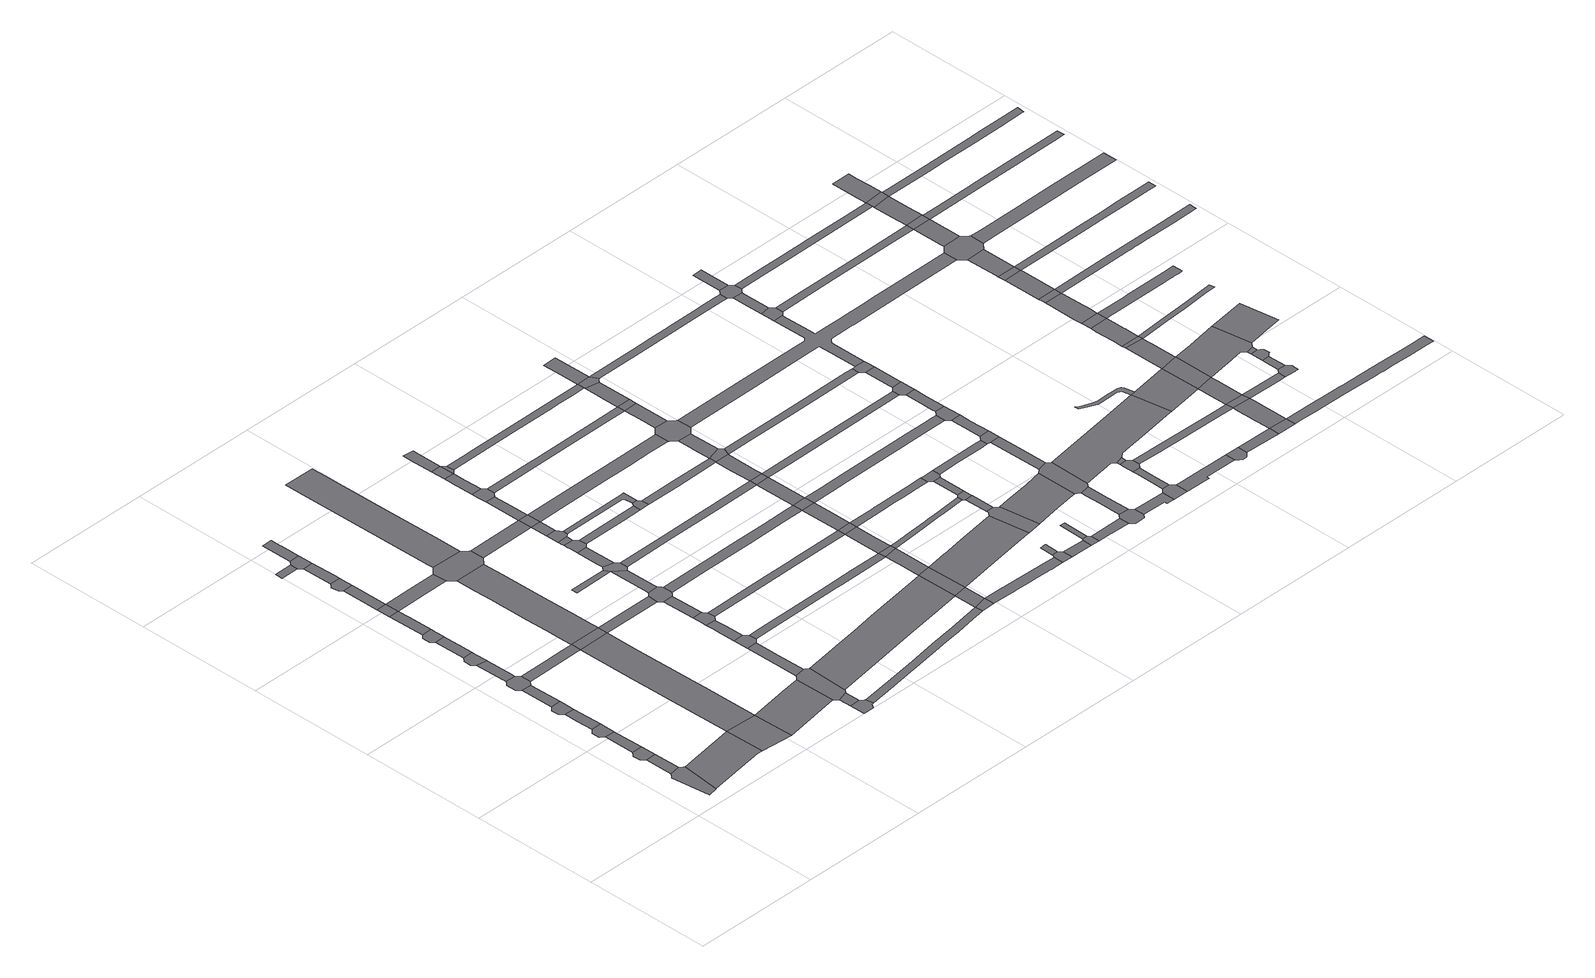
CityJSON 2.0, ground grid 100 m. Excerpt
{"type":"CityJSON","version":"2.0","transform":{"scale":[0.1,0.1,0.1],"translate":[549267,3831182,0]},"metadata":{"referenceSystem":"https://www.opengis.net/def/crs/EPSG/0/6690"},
"CityObjects":{
"road1":{"type":"Road","geometry":[{"type":"MultiSurface","lod":"1","boundaries":[[[0,1,2,3,4,5,6,7,8,9]]]}]},
"road2":{"type":"Road","attributes":{"RoadStructureAttribute.sectionType":"1"},"geometry":[{"type":"MultiSurface","lod":"1","boundaries":[[[10,11,3,2]]]}]},
"road3":{"type":"Road","geometry":[{"type":"MultiSurface","lod":"1","boundaries":[[[12,13,14,15,16,17,11,10]]]}]},
"road4":{"type":"Road","attributes":{"RoadStructureAttribute.sectionType":"1"},"geometry":[{"type":"MultiSurface","lod":"1","boundaries":[[[18,19,20,21,13,12]]]}]},
"road5":{"type":"Road","geometry":[{"type":"MultiSurface","lod":"1","boundaries":[[[22,23,24,25,26,27,20,19]]]}]},
"road6":{"type":"Road","attributes":{"RoadStructureAttribute.sectionType":"1"},"geometry":[{"type":"MultiSurface","lod":"1","boundaries":[[[28,29,30,23,22]]]}]},
"road7":{"type":"Road","attributes":{"function":"1"},"geometry":[{"type":"MultiSurface","lod":"1","boundaries":[[[31,32,9,8,33,34,35,36]]]}]},
"road8":{"type":"Road","geometry":[{"type":"MultiSurface","lod":"1","boundaries":[[[37,38,39,40,41,42,43,29,28]]]}]},
"road9":{"type":"Road","attributes":{"RoadStructureAttribute.sectionType":"1"},"geometry":[{"type":"MultiSurface","lod":"1","boundaries":[[[44,39,38,45]]]}]},
"road10":{"type":"Road","geometry":[{"type":"MultiSurface","lod":"1","boundaries":[[[46,47,48,49,50,44,45,51,52,53]]]}]},
"road11":{"type":"Road","attributes":{"RoadStructureAttribute.sectionType":"1"},"geometry":[{"type":"MultiSurface","lod":"1","boundaries":[[[54,55,56,57,46,53,58,59,60,61]]]}]},
"road12":{"type":"Road","geometry":[{"type":"MultiSurface","lod":"1","boundaries":[[[62,63,64,65,66,67,68,69,70,54,61]]]}]},
"road13":{"type":"Road","attributes":{"RoadStructureAttribute.sectionType":"1"},"geometry":[{"type":"MultiSurface","lod":"1","boundaries":[[[71,72,73,74,75,65,64]]]}]},
"road14":{"type":"Road","geometry":[{"type":"MultiSurface","lod":"1","boundaries":[[[76,77,78,79,80,81,82,83,75,74]]]}]},
"road15":{"type":"Road","geometry":[{"type":"MultiSurface","lod":"1","boundaries":[[[31,36,84,85]]]}]},
"road16":{"type":"Road","attributes":{"RoadStructureAttribute.sectionType":"1"},"geometry":[{"type":"MultiSurface","lod":"1","boundaries":[[[86,87,88,89,90,79,78]]]}]},
"road17":{"type":"Road","attributes":{"RoadStructureAttribute.sectionType":"1"},"geometry":[{"type":"MultiSurface","lod":"1","boundaries":[[[91,92,93,94,95,96,52,51,97,98,99,100]]]}]},
"road18":{"type":"Road","geometry":[{"type":"MultiSurface","lod":"1","boundaries":[[[101,102,89,88]]]}]},
"road19":{"type":"Road","attributes":{"RoadStructureAttribute.sectionType":"1"},"geometry":[{"type":"MultiSurface","lod":"1","boundaries":[[[103,104,102,101]]]}]},
"road20":{"type":"Road","attributes":{"RoadStructureAttribute.sectionType":"1"},"geometry":[{"type":"MultiSurface","lod":"1","boundaries":[[[105,106,107,108]]]}]},
"road21":{"type":"Road","geometry":[{"type":"MultiSurface","lod":"1","boundaries":[[[109,110,111,112,113,104,103,114,115]]]}]},
"road22":{"type":"Road","attributes":{"RoadStructureAttribute.sectionType":"1"},"geometry":[{"type":"MultiSurface","lod":"1","boundaries":[[[100,116,117,118,31,85,119,120,121,122,123,124,125,126]]]}]},
"road23":{"type":"Road","attributes":{"RoadStructureAttribute.sectionType":"1"},"geometry":[{"type":"MultiSurface","lod":"1","boundaries":[[[127,128,129,109,115]]]}]},
"road24":{"type":"Road","geometry":[{"type":"MultiSurface","lod":"1","boundaries":[[[130,131,132,108,107,133,129,128]]]}]},
"road25":{"type":"Road","attributes":{"RoadStructureAttribute.sectionType":"1"},"geometry":[{"type":"MultiSurface","lod":"1","boundaries":[[[134,135,101,88,136,137]]]}]},
"road26":{"type":"Road","geometry":[{"type":"MultiSurface","lod":"1","boundaries":[[[138,139,140,85,84,141,142]]]}]},
"road27":{"type":"Road","attributes":{"RoadStructureAttribute.sectionType":"1"},"geometry":[{"type":"MultiSurface","lod":"1","boundaries":[[[143,144,145,146,131,130]]]}]},
"road28":{"type":"Road","geometry":[{"type":"MultiSurface","lod":"1","boundaries":[[[147,91,100,126]]]}]},
"road29":{"type":"Road","attributes":{"RoadStructureAttribute.sectionType":"1"},"geometry":[{"type":"MultiSurface","lod":"1","boundaries":[[[148,149,150,151,152,153,154,155,91,147,156,157,158,159,160,161,162]]]}]},
"road30":{"type":"Road","geometry":[{"type":"MultiSurface","lod":"1","boundaries":[[[163,164,165,166,167,168,169,170,171]]]}]},
"road31":{"type":"Road","attributes":{"RoadStructureAttribute.sectionType":"1"},"geometry":[{"type":"MultiSurface","lod":"1","boundaries":[[[172,173,165,164]]]}]},
"road32":{"type":"Road","geometry":[{"type":"MultiSurface","lod":"1","boundaries":[[[174,175,176,177,138,142,178,179,173,172,180,181,182]]]}]},
"road33":{"type":"Road","geometry":[{"type":"MultiSurface","lod":"1","boundaries":[[[183,184,134,137,185,148,162,186,187,188,189,190,191,192]]]}]},
"road34":{"type":"Road","attributes":{"RoadStructureAttribute.sectionType":"1"},"geometry":[{"type":"MultiSurface","lod":"1","boundaries":[[[193,147,126,194,195]]]}]},
"road35":{"type":"Road","attributes":{"RoadStructureAttribute.sectionType":"1"},"geometry":[{"type":"MultiSurface","lod":"1","boundaries":[[[196,197,198,199,176,175]]]}]},
"road36":{"type":"Road","geometry":[{"type":"MultiSurface","lod":"1","boundaries":[[[200,201,202,198,197,203,204,205]]]}]},
"road37":{"type":"Road","attributes":{"RoadStructureAttribute.sectionType":"1"},"geometry":[{"type":"MultiSurface","lod":"1","boundaries":[[[206,207,208,209,210,202,201,211,212,213]]]}]},
"road38":{"type":"Road","attributes":{"RoadStructureAttribute.sectionType":"1"},"geometry":[{"type":"MultiSurface","lod":"1","boundaries":[[[214,215,216,217,218,219,220,183,192,221,222,223,224,225]]]}]},
"road39":{"type":"Road","geometry":[{"type":"MultiSurface","lod":"1","boundaries":[[[226,227,228,229,230,206,213,231,232]]]}]},
"road40":{"type":"Road","attributes":{"RoadStructureAttribute.sectionType":"1"},"geometry":[{"type":"MultiSurface","lod":"1","boundaries":[[[233,234,235,236]]]}]},
"road41":{"type":"Road","attributes":{"RoadStructureAttribute.sectionType":"1"},"geometry":[{"type":"MultiSurface","lod":"1","boundaries":[[[237,238,239,228,227]]]}]},
"road42":{"type":"Road","geometry":[{"type":"MultiSurface","lod":"1","boundaries":[[[240,241,242,195,194,239,238,243,244,245,246]]]}]},
"road43":{"type":"Road","attributes":{"RoadStructureAttribute.sectionType":"1"},"geometry":[{"type":"MultiSurface","lod":"1","boundaries":[[[247,189,188,248]]]}]},
"road44":{"type":"Road","attributes":{"RoadStructureAttribute.sectionType":"1"},"geometry":[{"type":"MultiSurface","lod":"1","boundaries":[[[235,249,242,241,250,251,252]]]}]},
"road45":{"type":"Road","geometry":[{"type":"MultiSurface","lod":"1","boundaries":[[[253,236,235,252,254,255,256,257,258]]]}]},
"road46":{"type":"Road","attributes":{"RoadStructureAttribute.sectionType":"1"},"geometry":[{"type":"MultiSurface","lod":"1","boundaries":[[[259,260,261,262,253,258]]]}]},
"road47":{"type":"Road","attributes":{"RoadStructureAttribute.sectionType":"1"},"geometry":[{"type":"MultiSurface","lod":"1","boundaries":[[[263,264,265,266,267,268,171,170,269,270,271,272,273,274,275,276,277,278,279]]]}]},
"road48":{"type":"Road","geometry":[{"type":"MultiSurface","lod":"1","boundaries":[[[280,281,282,283,284,260,259,285,286,287]]]}]},
"road49":{"type":"Road","attributes":{"RoadStructureAttribute.sectionType":"1"},"geometry":[{"type":"MultiSurface","lod":"1","boundaries":[[[288,289,290,291,282,281]]]}]},
"road50":{"type":"Road","geometry":[{"type":"MultiSurface","lod":"1","boundaries":[[[292,293,294,290,289,295,296,297]]]}]},
"road51":{"type":"Road","geometry":[{"type":"MultiSurface","lod":"1","boundaries":[[[298,299,300,301,302,303,304,305,306,307,182,181,308,309,310,311,312,313]]]}]},
"road52":{"type":"Road","attributes":{"RoadStructureAttribute.sectionType":"1"},"geometry":[{"type":"MultiSurface","lod":"1","boundaries":[[[248,314,294,293,315]]]}]},
"road53":{"type":"Road","geometry":[{"type":"MultiSurface","lod":"1","boundaries":[[[247,248,315,316]]]}]},
"road54":{"type":"Road","attributes":{"RoadStructureAttribute.sectionType":"1"},"geometry":[{"type":"MultiSurface","lod":"1","boundaries":[[[317,318,319,320,321,247,316]]]}]},
"road55":{"type":"Road","attributes":{"RoadStructureAttribute.sectionType":"1"},"geometry":[{"type":"MultiSurface","lod":"1","boundaries":[[[322,323,324,325,326,327,328,205,204,329,330,331,332,333,334]]]}]},
"road56":{"type":"Road","geometry":[{"type":"MultiSurface","lod":"1","boundaries":[[[335,336,337,338,339,320,319,340,341,342]]]}]},
"road57":{"type":"Road","attributes":{"RoadStructureAttribute.sectionType":"1"},"geometry":[{"type":"MultiSurface","lod":"1","boundaries":[[[343,344,345,346,337,336,347,348,349,350]]]}]},
"road58":{"type":"Road","attributes":{"RoadStructureAttribute.sectionType":"1"},"geometry":[{"type":"MultiSurface","lod":"1","boundaries":[[[351,287,286,352,353,354]]]}]},
"road59":{"type":"Road","attributes":{"RoadStructureAttribute.sectionType":"1"},"geometry":[{"type":"MultiSurface","lod":"1","boundaries":[[[355,356,343,350]]]}]},
"road60":{"type":"Road","attributes":{"RoadStructureAttribute.sectionType":"1"},"geometry":[{"type":"MultiSurface","lod":"1","boundaries":[[[357,358,359,360,361,362,363,232,231,364,365,366,367]]]}]},
"road61":{"type":"Road","attributes":{"RoadStructureAttribute.sectionType":"1"},"geometry":[{"type":"MultiSurface","lod":"1","boundaries":[[[368,369,370,297,296,371,372,373,374]]]}]},
"road62":{"type":"Road","attributes":{"RoadStructureAttribute.sectionType":"1"},"geometry":[{"type":"MultiSurface","lod":"1","boundaries":[[[375,376,356,355,377,378,379]]]}]},
"road63":{"type":"Road","attributes":{"RoadStructureAttribute.sectionType":"1"},"geometry":[{"type":"MultiSurface","lod":"1","boundaries":[[[380,355,381,382,383,384]]]}]},
"road64":{"type":"Road","attributes":{"RoadStructureAttribute.sectionType":"1"},"geometry":[{"type":"MultiSurface","lod":"1","boundaries":[[[385,386,387,388,389,246,245,390,391,392,393]]]}]},
"road65":{"type":"Road","attributes":{"RoadStructureAttribute.sectionType":"1"},"geometry":[{"type":"MultiSurface","lod":"1","boundaries":[[[394,395,396,397,398,256,255,399,400,401]]]}]},
"road66":{"type":"Road","geometry":[{"type":"MultiSurface","lod":"1","boundaries":[[[373,354,353,402,403,404,405,374]]]}]},
"road67":{"type":"Road","geometry":[{"type":"MultiSurface","lod":"1","boundaries":[[[406,263,279,407]]]}]},
"road68":{"type":"Road","attributes":{"RoadStructureAttribute.sectionType":"1"},"geometry":[{"type":"MultiSurface","lod":"1","boundaries":[[[408,313,409,263,406]]]}]},
"road69":{"type":"Road","attributes":{"RoadStructureAttribute.sectionType":"1"},"geometry":[{"type":"MultiSurface","lod":"1","boundaries":[[[410,411,316,315,412,413,414,415,416,417,418,419]]]}]},
"road70":{"type":"Road","geometry":[{"type":"MultiSurface","lod":"1","boundaries":[[[420,298,313,408]]]}]},
"road71":{"type":"Road","attributes":{"RoadStructureAttribute.sectionType":"1"},"geometry":[{"type":"MultiSurface","lod":"1","boundaries":[[[421,422,423,334,424,425,298,420]]]}]},
"road72":{"type":"Road","geometry":[{"type":"MultiSurface","lod":"1","boundaries":[[[322,334,423,426]]]}]},
"road73":{"type":"Road","attributes":{"RoadStructureAttribute.sectionType":"1"},"geometry":[{"type":"MultiSurface","lod":"1","boundaries":[[[427,428,429,430,431,432,433,434,342,341,435,436,437,438,439]]]}]},
"road74":{"type":"Road","attributes":{"RoadStructureAttribute.sectionType":"1"},"geometry":[{"type":"MultiSurface","lod":"1","boundaries":[[[440,441,442,367,443,444,322,426]]]}]},
"road75":{"type":"Road","attributes":{"RoadStructureAttribute.sectionType":"1"},"geometry":[{"type":"MultiSurface","lod":"1","boundaries":[[[445,403,402,446,447,448]]]}]},
"road76":{"type":"Road","geometry":[{"type":"MultiSurface","lod":"1","boundaries":[[[449,357,367,442]]]}]},
"road77":{"type":"Road","attributes":{"RoadStructureAttribute.sectionType":"1"},"geometry":[{"type":"MultiSurface","lod":"1","boundaries":[[[450,451,452,453,384,383,454,455,456,457,458,459,460,461]]]}]},
"road78":{"type":"Road","attributes":{"RoadStructureAttribute.sectionType":"1"},"geometry":[{"type":"MultiSurface","lod":"1","boundaries":[[[462,463,464,465,466,467,406,407,468,469,470,471,472,473,474,475,476,477]]]}]},
"road79":{"type":"Road","attributes":{"RoadStructureAttribute.sectionType":"1"},"geometry":[{"type":"MultiSurface","lod":"1","boundaries":[[[393,357,449,478,479,480]]]}]},
"road80":{"type":"Road","geometry":[{"type":"MultiSurface","lod":"1","boundaries":[[[385,393,480,481]]]}]},
"road81":{"type":"Road","attributes":{"RoadStructureAttribute.sectionType":"1"},"geometry":[{"type":"MultiSurface","lod":"1","boundaries":[[[482,483,401,484,385,481]]]}]},
"road82":{"type":"Road","geometry":[{"type":"MultiSurface","lod":"1","boundaries":[[[485,486,487,488,489,420,408,490,491,492,493]]]}]},
"road83":{"type":"Road","geometry":[{"type":"MultiSurface","lod":"1","boundaries":[[[494,394,401,483]]]}]},
"road84":{"type":"Road","attributes":{"RoadStructureAttribute.sectionType":"1"},"geometry":[{"type":"MultiSurface","lod":"1","boundaries":[[[495,496,497,447,498,499,500,394,494]]]}]},
"road85":{"type":"Road","attributes":{"RoadStructureAttribute.sectionType":"1"},"geometry":[{"type":"MultiSurface","lod":"1","boundaries":[[[501,502,503,504,505,506,507,508,509,510,426,423,511,512,513,514,515,516,517]]]}]},
"road86":{"type":"Road","geometry":[{"type":"MultiSurface","lod":"1","boundaries":[[[518,519,520,448,447,497,521]]]}]},
"road87":{"type":"Road","geometry":[{"type":"MultiSurface","lod":"1","boundaries":[[[522,523,477,476,524,525,526,527]]]}]},
"road88":{"type":"Road","attributes":{"RoadStructureAttribute.sectionType":"1"},"geometry":[{"type":"MultiSurface","lod":"1","boundaries":[[[528,529,530,531,532,448,520,533]]]}]},
"road89":{"type":"Road","attributes":{"RoadStructureAttribute.sectionType":"1"},"geometry":[{"type":"MultiSurface","lod":"1","boundaries":[[[534,535,536,537,538,449,442,539,540,541,542,543,544,545]]]}]},
"road90":{"type":"Road","geometry":[{"type":"MultiSurface","lod":"1","boundaries":[[[546,547,548,549,522,527]]]}]},
"road91":{"type":"Road","geometry":[{"type":"MultiSurface","lod":"1","boundaries":[[[550,551,552,419,418,553,554,528,533,555,556,557,558,559,560,561]]]}]},
"road92":{"type":"Road","attributes":{"RoadStructureAttribute.sectionType":"1"},"geometry":[{"type":"MultiSurface","lod":"1","boundaries":[[[525,524,562,563,564]]]}]},
"road93":{"type":"Road","attributes":{"RoadStructureAttribute.sectionType":"1"},"geometry":[{"type":"MultiSurface","lod":"1","boundaries":[[[565,438,566,550,561]]]}]},
"road94":{"type":"Road","geometry":[{"type":"MultiSurface","lod":"1","boundaries":[[[567,439,438,565]]]}]},
"road95":{"type":"Road","geometry":[{"type":"MultiSurface","lod":"1","boundaries":[[[568,569,485,493,570,571,572]]]}]},
"road96":{"type":"Road","attributes":{"RoadStructureAttribute.sectionType":"1"},"geometry":[{"type":"MultiSurface","lod":"1","boundaries":[[[573,574,575,576,439,567,577]]]}]},
"road97":{"type":"Road","geometry":[{"type":"MultiSurface","lod":"1","boundaries":[[[578,564,563,579,580,581]]]}]},
"road98":{"type":"Road","attributes":{"RoadStructureAttribute.sectionType":"1"},"geometry":[{"type":"MultiSurface","lod":"1","boundaries":[[[582,583,584,568,572]]]}]},
"road99":{"type":"Road","geometry":[{"type":"MultiSurface","lod":"1","boundaries":[[[585,586,578,581]]]}]},
"road100":{"type":"Road","geometry":[{"type":"MultiSurface","lod":"1","boundaries":[[[587,461,460,573,577,588,589,590]]]}]},
"road101":{"type":"Road","geometry":[{"type":"MultiSurface","lod":"1","boundaries":[[[591,592,593,594,501,517,583,582]]]}]},
"road102":{"type":"Road","attributes":{"RoadStructureAttribute.sectionType":"1"},"geometry":[{"type":"MultiSurface","lod":"1","boundaries":[[[595,596,461,587,597]]]}]},
"road103":{"type":"Road","attributes":{"RoadStructureAttribute.sectionType":"1"},"geometry":[{"type":"MultiSurface","lod":"1","boundaries":[[[598,599,593,592]]]}]},
"road104":{"type":"Road","geometry":[{"type":"MultiSurface","lod":"1","boundaries":[[[600,601,602,534,545,599,598,603]]]}]},
"road105":{"type":"Road","attributes":{"RoadStructureAttribute.sectionType":"1"},"geometry":[{"type":"MultiSurface","lod":"1","boundaries":[[[604,605,606,607,608,609,610,611,481,480,612,613,614,615,616,617,618,619,620,621,622,623]]]}]},
"road106":{"type":"Road","attributes":{"RoadStructureAttribute.sectionType":"1"},"geometry":[{"type":"MultiSurface","lod":"1","boundaries":[[[624,580,579,625,626,627,628,629]]]}]},
"road107":{"type":"Road","attributes":{"RoadStructureAttribute.sectionType":"1"},"geometry":[{"type":"MultiSurface","lod":"1","boundaries":[[[630,631,632,633,571,570,634,635,636]]]}]},
"road108":{"type":"Road","attributes":{"RoadStructureAttribute.sectionType":"1"},"geometry":[{"type":"MultiSurface","lod":"1","boundaries":[[[637,638,639,640,494,483,641,642,643,644]]]}]},
"road109":{"type":"Road","geometry":[{"type":"MultiSurface","lod":"1","boundaries":[[[645,646,629,628,647,648,649,650,651]]]}]},
"road110":{"type":"Road","attributes":{"RoadStructureAttribute.sectionType":"1"},"geometry":[{"type":"MultiSurface","lod":"1","boundaries":[[[652,653,521,497,654,655,656,657,658]]]}]},
"road111":{"type":"Road","attributes":{"RoadStructureAttribute.sectionType":"1"},"geometry":[{"type":"MultiSurface","lod":"1","boundaries":[[[659,660,661,662,600,603,663,664,665,666]]]}]},
"road112":{"type":"Road","attributes":{"RoadStructureAttribute.sectionType":"1"},"geometry":[{"type":"MultiSurface","lod":"1","boundaries":[[[667,668,669,670,671,672,673,674,645,651]]]}]},
"road113":{"type":"Road","geometry":[{"type":"MultiSurface","lod":"1","boundaries":[[[675,676,677,630,636,678,672,671,679,680]]]}]},
"road114":{"type":"Road","attributes":{"RoadStructureAttribute.sectionType":"1"},"geometry":[{"type":"MultiSurface","lod":"1","boundaries":[[[681,650,649,682,683,684,685,686]]]}]},
"road115":{"type":"Road","attributes":{"RoadStructureAttribute.sectionType":"1"},"geometry":[{"type":"MultiSurface","lod":"1","boundaries":[[[687,688,677,676,689,690]]]}]},
"road116":{"type":"Road","attributes":{"RoadStructureAttribute.sectionType":"1"},"geometry":[{"type":"MultiSurface","lod":"1","boundaries":[[[691,692,693,694,695,696,697,698,587,590,699,700,701,702,703]]]}]},
"road117":{"type":"Road","geometry":[{"type":"MultiSurface","lod":"1","boundaries":[[[704,705,706,666,665,687,690]]]}]},
"road118":{"type":"Road","geometry":[{"type":"MultiSurface","lod":"1","boundaries":[[[707,708,709,686,685,710,711,712,713,714]]]}]},
"road119":{"type":"Road","attributes":{"RoadStructureAttribute.sectionType":"1"},"geometry":[{"type":"MultiSurface","lod":"1","boundaries":[[[715,706,705,716,717]]]}]},
"road120":{"type":"Road","attributes":{"RoadStructureAttribute.sectionType":"1"},"geometry":[{"type":"MultiSurface","lod":"1","boundaries":[[[718,719,720,707,714,721,722]]]}]},
"road121":{"type":"Road","geometry":[{"type":"MultiSurface","lod":"1","boundaries":[[[723,724,623,622,725,715,717,726,727]]]}]},
"road122":{"type":"Road","geometry":[{"type":"MultiSurface","lod":"1","boundaries":[[[728,729,730,718,722,731,732,733]]]}]},
"road123":{"type":"Road","attributes":{"RoadStructureAttribute.sectionType":"1"},"geometry":[{"type":"MultiSurface","lod":"1","boundaries":[[[734,735,736,728,733]]]}]},
"road124":{"type":"Road","attributes":{"RoadStructureAttribute.sectionType":"1"},"geometry":[{"type":"MultiSurface","lod":"1","boundaries":[[[737,738,739,740,741,742,723,727]]]}]},
"road125":{"type":"Road","geometry":[{"type":"MultiSurface","lod":"1","boundaries":[[[743,744,637,644,745,740,739,746,747]]]}]},
"road126":{"type":"Road","attributes":{"RoadStructureAttribute.sectionType":"1"},"geometry":[{"type":"MultiSurface","lod":"1","boundaries":[[[748,749,743,747,750,751]]]}]},
"road127":{"type":"Road","attributes":{"RoadStructureAttribute.sectionType":"1"},"geometry":[{"type":"MultiSurface","lod":"1","boundaries":[[[752,753,754,755,711,710,756,757,758,759,760,761,762,763]]]}]},
"road128":{"type":"Road","geometry":[{"type":"MultiSurface","lod":"1","boundaries":[[[764,658,657,765,748,751,766,767,768]]]}]},
"road129":{"type":"Road","geometry":[{"type":"MultiSurface","lod":"1","boundaries":[[[769,770,771,680,679,772,773,736,735,774,775,776,777,778,779,780,781,782]]]}]},
"road130":{"type":"Road","geometry":[{"type":"MultiSurface","lod":"1","boundaries":[[[783,784,785,786,787,788,789,790,791,792,793,794,795,796,797,798,799,800,801,802,803,804,805,558,557,806,807,808,809,768,767,810,811,812,813,814,815,816,817,818,819,820]]]}]},
"road131":{"type":"Road","geometry":[{"type":"MultiSurface","lod":"1","boundaries":[[[821,822,823,824,798,797,825,826,827]]]}]},
"road132":{"type":"Road","geometry":[{"type":"MultiSurface","lod":"1","boundaries":[[[763,762,828,829,830,831,832]]]}]},
"road133":{"type":"Road","attributes":{"RoadStructureAttribute.sectionType":"1"},"geometry":[{"type":"MultiSurface","lod":"1","boundaries":[[[833,834,835,823,822,836,837]]]}]},
"road134":{"type":"Road","attributes":{"RoadStructureAttribute.sectionType":"1"},"geometry":[{"type":"MultiSurface","lod":"1","boundaries":[[[838,839,840,841,842,843,732,731,844,845,846,847,848,849,850,851,852,853]]]}]},
"road135":{"type":"Road","geometry":[{"type":"MultiSurface","lod":"1","boundaries":[[[854,855,856,857,703,702,858,859,833,837,860,861,862,863]]]}]},
"road136":{"type":"Road","attributes":{"RoadStructureAttribute.sectionType":"1"},"geometry":[{"type":"MultiSurface","lod":"1","boundaries":[[[864,865,856,855]]]}]},
"road137":{"type":"Road","attributes":{"RoadStructureAttribute.sectionType":"1"},"geometry":[{"type":"MultiSurface","lod":"1","boundaries":[[[866,867,868,869,870,871,872,873,874,875,876,877,878,879,880,881,882,883,884,885,886,769,887]]]}]},
"road138":{"type":"Road","attributes":{"RoadStructureAttribute.sectionType":"1"},"geometry":[{"type":"MultiSurface","lod":"1","boundaries":[[[888,832,831,889,890]]]}]},
"road139":{"type":"Road","geometry":[{"type":"MultiSurface","lod":"1","boundaries":[[[891,892,893,887,769,782,894,895]]]}]},
"road140":{"type":"Road","geometry":[{"type":"MultiSurface","lod":"1","boundaries":[[[890,889,896,897]]]}]},
"road141":{"type":"Road","attributes":{"RoadStructureAttribute.sectionType":"1"},"geometry":[{"type":"MultiSurface","lod":"1","boundaries":[[[852,898,899,900,890,897,901,902,903,904,905]]]}]},
"road142":{"type":"Road","geometry":[{"type":"MultiSurface","lod":"1","boundaries":[[[853,852,905,906]]]}]},
"road143":{"type":"Road","attributes":{"RoadStructureAttribute.sectionType":"1"},"geometry":[{"type":"MultiSurface","lod":"1","boundaries":[[[907,908,909,910,895,911,912,913,853,906]]]}]},
"road144":{"type":"Road","geometry":[{"type":"MultiSurface","lod":"1","boundaries":[[[914,891,895,910]]]}]},
"road145":{"type":"Road","attributes":{"RoadStructureAttribute.sectionType":"1"},"geometry":[{"type":"MultiSurface","lod":"1","boundaries":[[[915,916,917,918,919,827,826,920,921,922,923]]]}]},
"road146":{"type":"Road","attributes":{"RoadStructureAttribute.sectionType":"1"},"geometry":[{"type":"MultiSurface","lod":"1","boundaries":[[[924,925,926,927,891,914,928,929,930,931,932,933]]]}]},
"road147":{"type":"Road","attributes":{"RoadStructureAttribute.sectionType":"1"},"geometry":[{"type":"MultiSurface","lod":"1","boundaries":[[[934,935,936,937,938,939,940,863,862,941,942,943,944,945]]]}]},
"road148":{"type":"Road","attributes":{"RoadStructureAttribute.sectionType":"1"},"geometry":[{"type":"MultiSurface","lod":"1","boundaries":[[[946,947,948,906,905,949,950,951]]]}]},
"road149":{"type":"Road","geometry":[{"type":"MultiSurface","lod":"1","boundaries":[[[952,924,933,953]]]}]},
"road150":{"type":"Road","attributes":{"RoadStructureAttribute.sectionType":"1"},"geometry":[{"type":"MultiSurface","lod":"1","boundaries":[[[954,955,956,957,958,959,952,953]]]}]},
"road151":{"type":"Road","geometry":[{"type":"MultiSurface","lod":"1","boundaries":[[[960,957,956,961]]]}]},
"road152":{"type":"Road","attributes":{"RoadStructureAttribute.sectionType":"1"},"geometry":[{"type":"MultiSurface","lod":"1","boundaries":[[[962,963,960,961,964,965,966,967]]]}]},
"road153":{"type":"Road","geometry":[{"type":"MultiSurface","lod":"1","boundaries":[[[968,969,970,914,910,971,972,973,974,975,976]]]}]},
"road154":{"type":"Road","geometry":[{"type":"MultiSurface","lod":"1","boundaries":[[[977,951,950,978,979,980,981,982,983]]]}]},
"road155":{"type":"Road","geometry":[{"type":"MultiSurface","lod":"1","boundaries":[[[984,985,962,967,986]]]}]},
"road156":{"type":"Road","attributes":{"RoadStructureAttribute.sectionType":"1"},"geometry":[{"type":"MultiSurface","lod":"1","boundaries":[[[987,988,989,977,983]]]}]},
"road157":{"type":"Road","attributes":{"RoadStructureAttribute.sectionType":"1"},"geometry":[{"type":"MultiSurface","lod":"1","boundaries":[[[990,984,986,991,992]]]}]},
"road158":{"type":"Road","geometry":[{"type":"MultiSurface","lod":"1","boundaries":[[[993,994,995,996,988,987,997,998,999]]]}]},
"road159":{"type":"Road","attributes":{"RoadStructureAttribute.sectionType":"1"},"geometry":[{"type":"MultiSurface","lod":"1","boundaries":[[[975,974,996,995]]]}]},
"road160":{"type":"Road","geometry":[{"type":"MultiSurface","lod":"1","boundaries":[[[1000,990,992,1001]]]}]},
"road161":{"type":"Road","attributes":{"RoadStructureAttribute.sectionType":"1"},"geometry":[{"type":"MultiSurface","lod":"1","boundaries":[[[1002,1003,1004,1005,1006,1007,1008,1009,1010,1011,1012,1013,897,896,1014,1015,1016,1017,1018,1019,1020,1021,1022,1023,1024,1025,1026,1027,1028,1029]]]}]},
"road162":{"type":"Road","attributes":{"RoadStructureAttribute.sectionType":"1"},"geometry":[{"type":"MultiSurface","lod":"1","boundaries":[[[1030,1031,1032,1000,1001]]]}]},
"road163":{"type":"Road","geometry":[{"type":"MultiSurface","lod":"1","boundaries":[[[1033,1034,1035,1036,1037,820,819,1031,1030,1038,1039,1040]]]}]},
"road164":{"type":"Road","attributes":{"RoadStructureAttribute.sectionType":"1"},"geometry":[{"type":"MultiSurface","lod":"1","boundaries":[[[1041,1042,1043,953,933,1044,1045,1046,1047,1048]]]}]},
"road165":{"type":"Road","attributes":{"RoadStructureAttribute.sectionType":"1"},"geometry":[{"type":"MultiSurface","lod":"1","boundaries":[[[1049,1050,1051,922,1052,1053,1054,1055,1035,1034]]]}]},
"road166":{"type":"Road","attributes":{"RoadStructureAttribute.sectionType":"1"},"geometry":[{"type":"MultiSurface","lod":"1","boundaries":[[[1056,1057,1058,1059,1060,1061,961,956,1062,1063,1064,1065,1066,1067,1068,1069,1070,1071,1072]]]}]},
"road167":{"type":"Road","attributes":{"RoadStructureAttribute.sectionType":"1"},"geometry":[{"type":"MultiSurface","lod":"1","boundaries":[[[1073,1074,969,968,976,1075,1076]]]}]},
"road168":{"type":"Road","geometry":[{"type":"MultiSurface","lod":"1","boundaries":[[[1077,923,922,1051,1078]]]}]},
"road169":{"type":"Road","attributes":{"RoadStructureAttribute.sectionType":"1"},"geometry":[{"type":"MultiSurface","lod":"1","boundaries":[[[1079,1080,1081,1082,1083,923,1077]]]}]},
"road170":{"type":"Road","geometry":[{"type":"MultiSurface","lod":"1","boundaries":[[[1084,945,944,1081,1080,1085]]]}]},
"road171":{"type":"Road","attributes":{"RoadStructureAttribute.sectionType":"1"},"geometry":[{"type":"MultiSurface","lod":"1","boundaries":[[[1086,1087,945,1084,1088,1089,1090]]]}]},
"road172":{"type":"Road","attributes":{"RoadStructureAttribute.sectionType":"1"},"geometry":[{"type":"MultiSurface","lod":"1","boundaries":[[[1091,1092,1093,1094,986,967,1095,1096,1097,1098,1099,1100,1101,1102,1103,1104,1105,1106,1107,1108,1109]]]}]},
"road173":{"type":"Road","attributes":{"RoadStructureAttribute.sectionType":"1"},"geometry":[{"type":"MultiSurface","lod":"1","boundaries":[[[1110,1111,1112,1113,1114,1001,992,1115,1116,1117,1118,1119,1120,1121,1122,1123]]]}]},
"road174":{"type":"Road","attributes":{"RoadStructureAttribute.sectionType":"1"},"geometry":[{"type":"MultiSurface","lod":"1","boundaries":[[[1124,1125,1126,1127,1128,1040,1039,1129,1130,1131,1132,1133,1134,1135,1136]]]}]},
"road175":{"type":"Road","attributes":{"RoadStructureAttribute.sectionType":"1"},"geometry":[{"type":"MultiSurface","lod":"1","boundaries":[[[1137,1138,1139,1140,1141,1142,1078,1051,1143,1144,1145,1146,1147,1148,1149]]]}]},
"road176":{"type":"Road","attributes":{"RoadStructureAttribute.sectionType":"1"},"geometry":[{"type":"MultiSurface","lod":"1","boundaries":[[[1150,1151,1152,1153,1154,1085,1080,1155,1156,1157,1158,1159,1160,1161,1162,1163]]]}]}
},
"vertices":[
[317,437,0],[311,442,0],[291,458,0],[211,444,0],[191,424,0],[184,417,0],[180,413,0],[216,105,0],[294,124,0],[324,431,0],
[289,664,0],[208,663,0],
[288,785,0],[207,784,0],[187,764,0],[177,754,0],[178,693,0],[188,684,0],
[285,994,0],[285,1025,0],[205,1024,0],[205,993,0],
[283,1147,0],[203,1146,0],[182,1125,0],[172,1115,0],[174,1055,0],[184,1045,0],
[280,1383,0],[200,1382,0],[201,1277,0],
[790,506,0],[779,504,0],[296,124,0],[754,197,0],[755,197,0],[795,195,0],
[279,1452,0],[278,1504,0],[199,1503,0],[178,1483,0],[168,1474,0],[171,1413,0],[180,1403,0],
[196,1762,0],[274,1763,0],
[194,1904,0],[184,1892,0],[167,1872,0],[166,1792,0],[186,1772,0],[304,1794,0],[302,1874,0],[274,1901,0],
[191,2163,0],[194,1933,0],[194,1927,0],[195,1905,0],[274,1914,0],[274,1934,0],[272,2147,0],[271,2152,0],
[271,2154,0],[270,2262,0],[270,2280,0],[190,2279,0],[187,2276,0],[173,2261,0],[163,2251,0],[162,2192,0],[173,2181,0],
[269,2328,0],[268,2398,0],[267,2506,0],[267,2527,0],[187,2526,0],
[266,2581,0],[266,2606,0],[265,2644,0],[185,2643,0],[168,2625,0],[159,2615,0],[160,2554,0],[169,2545,0],
[1048,172,0],[1040,496,0],
[263,2844,0],[262,2933,0],[262,2934,0],[182,2933,0],[182,2932,0],
[775,1879,0],[749,1879,0],[687,1878,0],[554,1876,0],[542,1876,0],[303,1873,0],[305,1794,0],[683,1798,0],[750,1798,0],[775,1799,0],
[261,3045,0],[181,3044,0],
[257,3341,0],[177,3340,0],
[3,3781,0],[3,3722,0],[142,3724,0],[143,3782,0],
[176,3454,0],[159,3437,0],[147,3424,0],[153,3364,0],[161,3356,0],[256,3429,0],[256,3454,0],
[780,1341,0],[786,806,0],[790,509,0],[1040,512,0],[1037,802,0],[1037,804,0],[1035,943,0],[1034,1090,0],[1034,1091,0],[1028,1521,0],[1025,1801,0],
[256,3499,0],[254,3694,0],[172,3693,0],
[252,3813,0],[172,3812,0],[152,3792,0],[153,3713,0],
[708,3051,0],[480,3047,0],[511,2938,0],[712,2940,0],
[1506,570,0],[1353,546,0],[1229,526,0],[1092,180,0],[1509,250,0],
[251,3970,0],[250,3981,0],[249,4057,0],[168,4056,0],
[1025,1883,0],
[763,2891,0],[765,2724,0],[766,2593,0],[767,2461,0],[770,2267,0],[771,2103,0],[775,1939,0],[775,1880,0],[1026,1902,0],[1025,1942,0],[1022,2123,0],[1019,2270,0],[1018,2399,0],[1013,2728,0],[1011,2892,0],
[1652,101,0],[1624,123,0],[1543,122,0],[1544,2,0],[1626,3,0],[1644,28,0],[1649,35,0],[1666,37,0],[1657,97,0],
[1622,242,0],[1541,220,0],
[1627,612,0],[1619,617,0],[1535,602,0],[1520,585,0],[1510,249,0],[1522,238,0],[1641,268,0],[1643,271,0],[1653,595,0],
[760,3100,0],[710,3053,0],[762,2892,0],[1012,2893,0],[1055,2937,0],[1060,2942,0],[1059,3052,0],[1054,3057,0],[1010,3097,0],[1008,3099,0],
[1263,1883,0],[1493,1805,0],[1497,1885,0],
[1615,840,0],[1613,1035,0],[1532,1034,0],[1535,789,0],
[1631,1134,0],[1612,1153,0],[1531,1152,0],[1632,1054,0],[1643,1065,0],[1642,1124,0],
[1528,1401,0],[1529,1322,0],[1529,1321,0],[1529,1315,0],[1529,1302,0],[1609,1303,0],[1607,1389,0],[1607,1396,0],
[746,4407,0],[746,4290,0],[749,4060,0],[751,3840,0],[755,3365,0],[757,3287,0],[759,3143,0],[1006,3284,0],[1000,3747,0],[996,4137,0],[994,4291,0],[992,4408,0],
[1625,1494,0],[1606,1517,0],[1526,1516,0],[1527,1426,0],[1527,1409,0],[1634,1426,0],[1632,1485,0],
[1204,2289,0],[1204,2243,0],[1523,2247,0],[1498,2292,0],
[1605,1660,0],[1604,1775,0],[1523,1774,0],
[1625,1896,0],[1608,1915,0],[1526,1912,0],[1623,1797,0],[1631,1806,0],[1633,1806,0],[1634,1885,0],
[1511,3059,0],[1513,2950,0],
[1526,1947,0],[1606,1947,0],[1605,2061,0],[1604,2178,0],
[1522,2318,0],[1623,2198,0],[1632,2207,0],[1632,2268,0],[1622,2278,0],[1603,2296,0],
[1600,2540,0],[1519,2538,0],[1520,2463,0],[1521,2363,0],
[2871,283,0],[2867,283,0],[2610,242,0],[2390,208,0],[2166,174,0],[1901,133,0],[1860,67,0],[2075,100,0],[2076,100,0],[2143,110,0],[2394,148,0],[2467,159,0],[2468,159,0],[2611,181,0],[2768,206,0],[2835,216,0],[2873,222,0],
[1618,2638,0],[1598,2659,0],[1517,2658,0],[1517,2630,0],[1518,2594,0],[1618,2558,0],[1629,2569,0],[1626,2630,0],
[1597,2709,0],[1597,2712,0],[1516,2711,0],[1517,2680,0],
[1621,2775,0],[1595,2812,0],[1515,2811,0],[1619,2731,0],[1622,2731,0],[1624,2771,0],
[2866,786,0],[2865,785,0],[2753,768,0],[2583,741,0],[2582,741,0],[2481,725,0],[2337,703,0],[2146,672,0],[1948,641,0],[1830,622,0],[1648,272,0],[1908,313,0],[2174,355,0],[2409,392,0],[2647,431,0],[2869,466,0],
[1514,2931,0],[1595,2950,0],
[1592,3059,0],
[1592,3062,0],[1590,3211,0],[1588,3349,0],[1508,3348,0],[1512,3061,0],
[2863,1140,0],[2617,1138,0],[2308,1133,0],[2002,1129,0],[1854,1127,0],[1852,1127,0],[1750,1125,0],[1866,1069,0],[2162,1073,0],[2410,1075,0],[2448,1075,0],[2643,1077,0],[2863,1079,0],
[1606,3451,0],[1588,3470,0],[1507,3469,0],[1507,3450,0],[1508,3410,0],[1608,3371,0],[1617,3381,0],[1616,3441,0],
[1504,3713,0],[1505,3661,0],[1505,3653,0],[1505,3646,0],[1586,3601,0],[1585,3648,0],[1585,3655,0],[1583,3710,0],
[1832,2631,0],[1975,2572,0],[2136,2574,0],[2136,2634,0],
[1584,3830,0],[1503,3829,0],
[2859,1501,0],[2630,1498,0],[2477,1496,0],[2385,1495,0],[2172,1493,0],[1926,1489,0],[1693,1486,0],[1985,1430,0],[2385,1435,0],[2663,1438,0],[2860,1440,0],
[2194,2777,0],[2194,2780,0],[2189,2779,0],[2132,2736,0],[2149,2724,0],[2153,2662,0],[2195,2662,0],
[1499,4080,0],[1500,4013,0],[1582,3953,0],[1581,4025,0],[1581,4071,0],
[1603,3810,0],[1585,3711,0],[1604,3730,0],[1614,3740,0],[1612,3800,0],
[2854,1898,0],[2792,1897,0],[2582,1894,0],[2272,1891,0],[1938,1888,0],[1959,1809,0],[2365,1813,0],[2682,1816,0],[2855,1818,0],
[2852,2281,0],[2532,2277,0],[2530,2277,0],[2442,2276,0],[1968,2271,0],[2030,2212,0],[2503,2218,0],[2853,2222,0],
[2216,2574,0],[2215,2635,0],[2214,2635,0],[2195,2650,0],
[2981,310,0],[2982,228,0],
[2980,483,0],[2869,454,0],
[2452,3067,0],[1972,3062,0],[1794,2951,0],[2241,2955,0],[2285,2956,0],[2286,2956,0],[2432,2957,0],[2635,2959,0],[2797,2961,0],[2793,3070,0],
[2975,804,0],
[2975,815,0],[2974,971,0],[2973,1097,0],[2863,1070,0],[2865,927,0],
[2972,1139,0],
[2686,3451,0],[2684,3451,0],[2507,3449,0],[2200,3446,0],[2199,3446,0],[2073,3445,0],[2041,3445,0],[1728,3442,0],[1913,3383,0],[2344,3387,0],[2680,3390,0],[2842,3392,0],[2841,3452,0],
[2972,1158,0],[2970,1301,0],[2969,1442,0],[2860,1431,0],[2861,1283,0],
[2511,2638,0],[2490,2577,0],[2849,2580,0],[2849,2641,0],
[2969,1503,0],
[2578,3808,0],[2190,3805,0],[1829,3802,0],[1809,3801,0],[1844,3743,0],[2190,3746,0],[2542,3749,0],[2558,3749,0],[2617,3750,0],[2753,3751,0],[2839,3752,0],[2839,3811,0],
[3494,298,0],[3417,299,0],[3341,301,0],[3187,305,0],[3148,305,0],[3147,305,0],[3147,225,0],[3153,225,0],[3204,225,0],[3269,223,0],[3420,219,0],[3467,218,0],[3503,218,0],[3509,218,0],[3611,216,0],[3612,295,0],
[2969,1513,0],[2967,1659,0],[2966,1819,0],
[2964,1899,0],
[2964,1961,0],[2962,2223,0],[2854,1960,0],
[3645,908,0],[3402,871,0],[3330,860,0],[3152,832,0],[3147,831,0],[2991,484,0],[3349,542,0],[3679,594,0],[3695,596,0],
[2961,2282,0],
[2962,2293,0],[2961,2334,0],[2960,2582,0],[2849,2571,0],[2850,2437,0],[2852,2291,0],
[3649,1193,0],[3471,1179,0],[3451,1177,0],[3423,1175,0],[3396,1173,0],[3395,1173,0],[3359,1170,0],[3318,1166,0],[3181,1155,0],[3053,1145,0],[2974,1097,0],[3120,1109,0],[3178,1114,0],[3294,1124,0],[3398,1133,0],[3458,1138,0],[3652,1153,0],
[2973,2656,0],[2963,2665,0],[2958,2670,0],[2987,2643,0],
[3623,321,0],[3623,308,0],[3696,215,0],[3697,294,0],[3686,304,0],[3671,319,0],
[2846,2912,0],[2847,2861,0],[2847,2802,0],[2847,2800,0],[2847,2783,0],[2955,2913,0],
[3637,1511,0],[3512,1509,0],[3207,1506,0],[3206,1506,0],[3189,1506,0],[3260,1446,0],[3307,1447,0],[3354,1447,0],[3408,1448,0],[3459,1448,0],[3542,1449,0],[3638,1450,0],
[3676,430,0],[3676,434,0],[3652,431,0],[3628,428,0],
[2844,3122,0],[2839,3117,0],[2798,3075,0],[2803,2955,0],[2841,2917,0],[2961,2918,0],[3001,2957,0],[3006,2962,0],[3004,3072,0],[2999,3077,0],[2959,3115,0],[2954,3120,0],
[3778,214,0],[3873,212,0],[3874,286,0],
[2951,3394,0],[2844,3259,0],
[2951,3454,0],
[3672,955,0],[3671,935,0],[3812,615,0],[3762,927,0],[3733,954,0],
[2839,3741,0],[2840,3607,0],[2840,3606,0],[2841,3462,0],[2949,3725,0],
[3885,301,0],[3941,210,0],[3942,281,0],[3925,301,0],
[3730,1140,0],[3670,1139,0],[3672,988,0],
[3929,507,0],[3889,508,0],
[2949,3813,0],[2955,3730,0],[2963,3739,0],[2980,3754,0],
[3730,1154,0],[3729,1214,0],[3669,1213,0],[3650,1193,0],
[2836,4110,0],[2838,3956,0],[2946,4112,0],
[3727,1425,0],[3667,1424,0],
[3751,1513,0],[3723,1512,0],[3666,1511,0],[3752,1452,0],
[4142,1912,0],[4085,1911,0],[3917,1909,0],[3724,1908,0],[3665,1908,0],[3321,1903,0],[3253,1902,0],[3121,1901,0],[3254,1823,0],[3284,1823,0],[3285,1823,0],[3359,1824,0],[3724,1828,0],[3799,1829,0],[3800,1829,0],[3919,1830,0],[4083,1831,0],[4143,1832,0],[4194,1832,0],[4197,1913,0],
[4158,284,0],[4054,208,0],[4056,208,0],[4159,206,0],[4212,204,0],[4211,284,0],
[4201,998,0],[4151,989,0],[4062,974,0],[3856,942,0],[3976,642,0],[4154,670,0],[4203,678,0],
[4192,2295,0],[4138,2294,0],[3474,2287,0],[3381,2286,0],[3166,2225,0],[3732,2231,0],[4139,2236,0],[4191,2236,0],
[4239,314,0],[4236,311,0],[4243,172,0],[4323,175,0],[4349,202,0],[4349,281,0],[4321,308,0],
[4135,2653,0],[3520,2647,0],[3156,2584,0],[3599,2587,0],[4135,2592,0],[4187,2593,0],[4186,2653,0],
[4146,1517,0],[3879,1514,0],[3788,1513,0],[3786,1513,0],[3933,1455,0],[4146,1457,0],[4201,1457,0],[4201,1518,0],
[4321,312,0],[4319,534,0],[4318,618,0],[4317,660,0],[4317,667,0],[4238,652,0],[4238,617,0],[4238,486,0],
[4331,1031,0],[4313,1046,0],[4233,1026,0],[4216,668,0],[4341,698,0],[4345,1020,0],
[4456,279,0],[4540,199,0],[4540,175,0],[4587,175,0],[4602,175,0],[4603,275,0],
[4230,1457,0],[4234,1059,0],[4311,1290,0],[4309,1458,0],
[4123,3823,0],[3982,3822,0],[3923,3821,0],[3698,3819,0],[3697,3819,0],[3520,3817,0],[3376,3816,0],[3375,3816,0],[3365,3757,0],[3875,3761,0],[4124,3764,0],[4179,3764,0],[4178,3824,0],
[4309,1509,0],[4308,1549,0],[4229,1548,0],
[4634,308,0],[4624,297,0],[4605,277,0],[4721,173,0],[4723,274,0],[4722,275,0],[4704,294,0],[4694,305,0],
[4227,1801,0],[4306,1706,0],[4305,1802,0],
[4635,572,0],[4635,538,0],[4634,374,0],[4694,448,0],[4694,572,0],
[4224,1941,0],[4205,1921,0],[4206,1821,0],[4305,1884,0],[4305,1942,0],
[4635,690,0],[4635,660,0],[4635,602,0],[4722,602,0],[4722,661,0],[4695,690,0],
[4696,722,0],[4697,732,0],[4635,715,0],
[4304,1974,0],[4303,2101,0],[4302,2205,0],[4223,2204,0],[4223,2101,0],[4223,1973,0],
[4221,2325,0],[4202,2306,0],[4202,2226,0],[4301,2253,0],[4301,2325,0],
[4218,2561,0],[4221,2351,0],[4300,2352,0],[4299,2561,0],
[5039,270,0],[4959,271,0],[4957,271,0],[4801,273,0],[4749,172,0],[4769,172,0],[4808,171,0],[4884,170,0],[4923,170,0],[4923,193,0],[5180,189,0],[5181,268,0],
[4214,2653,0],[4201,2578,0],[4299,2607,0],[4298,2654,0],[4218,2654,0],
[5225,1159,0],[4921,1111,0],[4631,1065,0],[4602,739,0],[4626,721,0],[4728,761,0],[4731,762,0],[4860,782,0],[4873,784,0],[4951,797,0],[4953,797,0],[4985,802,0],[5257,844,0],[5281,848,0],
[5023,3091,0],[4828,3090,0],[4730,3089,0],[4553,3087,0],[4552,3087,0],[4513,3087,0],[4468,3086,0],[4381,3086,0],[4294,3085,0],[4294,3089,0],[4294,3095,0],[4293,3138,0],[4292,3247,0],[4291,3372,0],[4291,3375,0],[4211,3373,0],[4212,3293,0],[4214,3136,0],[4214,3103,0],[4198,3088,0],[4192,3082,0],[4130,3082,0],[3599,3077,0],[3612,2967,0],[4131,2972,0],[4215,2972,0],[4215,2914,0],[4296,2942,0],[4315,2962,0],[4323,2970,0],[4327,2974,0],[4511,2976,0],[4531,2976,0],[4538,2976,0],[4944,2980,0],[5085,2982,0],[5504,2985,0],[5505,3097,0],
[4311,3475,0],[4290,3496,0],[4210,3484,0],[4210,3445,0],[4312,3395,0],[4321,3404,0],[4320,3466,0],
[5202,170,0],[5222,152,0],[5261,158,0],[5292,190,0],[5293,267,0],
[4209,3735,0],[4210,3614,0],[4210,3564,0],[4289,3710,0],[4289,3735,0],
[5504,649,0],[5199,653,0],[4953,657,0],[4950,657,0],[4908,658,0],[4869,659,0],[4936,597,0],[4970,597,0],[4973,596,0],[5116,594,0],[5118,594,0],[5221,592,0],[5467,588,0],[5577,587,0],[5579,587,0],[5577,647,0],
[4306,3835,0],[4287,3855,0],[4207,3854,0],[4188,3835,0],[4189,3755,0],[4191,3753,0],[4299,3746,0],[4307,3755,0],[4317,3765,0],[4316,3825,0],
[4285,4096,0],[4205,4091,0],
[5255,1227,0],[5252,1246,0],[5242,1261,0],[5218,1271,0],[5175,1273,0],[5116,1272,0],[5040,1271,0],[5000,1276,0],[4957,1292,0],[4909,1313,0],[4882,1333,0],[4883,1297,0],[4940,1271,0],[4977,1252,0],[5008,1243,0],[5028,1241,0],[5150,1244,0],[5188,1244,0],[5202,1237,0],[5212,1227,0],[5219,1202,0],[5268,1165,0],
[5317,266,0],[5582,184,0],[5582,263,0],
[5572,1212,0],[5566,1211,0],[5292,1169,0],[5574,894,0],[5575,894,0],
[5733,181,0],[5732,261,0],
[5579,538,0],[5580,431,0],[5580,428,0],[5730,423,0],[5730,433,0],[5730,540,0],[5729,574,0],[5729,584,0],
[5724,645,0],
[5724,652,0],[5722,861,0],[5722,907,0],[5722,918,0],[5576,861,0],[5576,815,0],[5577,657,0],
[5722,1237,0],
[5149,3472,0],[4627,3468,0],[4601,3468,0],[4565,3467,0],[4564,3467,0],[4808,3409,0],[5407,3415,0],[5551,3416,0],[5550,3477,0],
[5569,1537,0],[5570,1475,0],[5572,1319,0],[5572,1239,0],[5722,1249,0],[5720,1392,0],[5720,1399,0],[5720,1405,0],[5719,1528,0],[5721,1528,0],
[5354,3834,0],[4963,3830,0],[4918,3829,0],[4718,3828,0],[4717,3828,0],[4560,3827,0],[4559,3827,0],[4509,3767,0],[4644,3768,0],[5116,3772,0],[5548,3776,0],[5548,3836,0],
[5850,642,0],[5729,644,0],[5728,645,0],[6013,580,0],[6056,579,0],[6057,639,0],
[5569,1567,0],[5719,1568,0],
[5718,1690,0],[5718,1701,0],[5716,1849,0],[5567,1845,0],[5567,1797,0],[5568,1650,0],
[5566,1928,0],[5714,1929,0],
[5563,2248,0],[5565,1987,0],[5715,1988,0],[5714,2108,0],[5712,2239,0],[5712,2249,0],
[6125,1299,0],[6123,1299,0],[5885,1261,0],[5806,932,0],[5912,949,0],[6052,972,0],[6084,945,0],[6145,960,0],[6173,990,0],
[6086,669,0],[6086,578,0],[6145,577,0],[6171,577,0],[6174,577,0],[6175,636,0],[6146,666,0],
[5562,2307,0],[5563,2279,0],[5710,2309,0],
[6145,811,0],[6085,810,0],[6085,772,0],
[5559,2606,0],[5708,2598,0],[5708,2607,0],
[6159,900,0],[6154,904,0],[6144,913,0],[6084,912,0],[6169,836,0],[6180,837,0],[6175,886,0],
[5559,2666,0],[5707,2668,0],
[6870,243,0],[6735,245,0],[6726,245,0],[6546,248,0],[6528,248,0],[6524,248,0],[6338,251,0],[6253,252,0],[6220,253,0],[6159,254,0],[5945,257,0],[5733,261,0],[5790,180,0],[5847,180,0],[5916,179,0],[5999,178,0],[6187,174,0],[6460,170,0],[6525,168,0],[6527,168,0],[6547,167,0],[6625,166,0],[6734,165,0],[6775,165,0],[6947,162,0],[6996,162,0],[6997,162,0],[6995,242,0],
[5705,2938,0],[5555,2936,0],[5558,2694,0],
[5749,3104,0],[5703,3148,0],[5553,3144,0],[5510,3102,0],[5509,3100,0],[5750,2984,0],[5753,2988,0],[5754,3099,0],
[6435,1623,0],[6201,1605,0],[5938,1584,0],[5913,1544,0],[5968,1548,0],[6146,1561,0],[6352,1579,0],[6446,1586,0],
[5703,3171,0],[5701,3408,0],[5701,3418,0],[5551,3406,0],[5552,3274,0],[5552,3272,0],[5553,3169,0],
[6329,1933,0],[6266,1932,0],[5998,1931,0],[5979,1931,0],[5936,1930,0],[5735,1929,0],[5736,1849,0],[6168,1853,0],[6228,1853,0],[6308,1853,0],[6330,1853,0],[6337,1853,0],[6350,1853,0],[6366,1853,0],[6393,1853,0],[6425,1854,0],[6424,1933,0],
[6428,1346,0],[6149,1303,0],[6341,1018,0],[6475,1039,0],
[5701,3485,0],[5701,3479,0],
[5699,3607,0],[5698,3778,0],[5548,3766,0],[5550,3605,0],[5551,3483,0],
[5698,3848,0],[5698,3838,0],
[5545,4134,0],[5546,3956,0],[5696,3957,0],[5695,4065,0],[5694,4135,0],
[6786,2318,0],[6644,2317,0],[6525,2316,0],[6179,2314,0],[5788,2250,0],[6031,2252,0],[6325,2255,0],[6380,2256,0],[6382,2256,0],[6393,2256,0],[6454,2256,0],[6504,2257,0],[6526,2257,0],[6573,2257,0],[6574,2257,0],[6764,2258,0],[6898,2260,0],[6979,2261,0],[6977,2320,0],
[6858,2679,0],[6700,2678,0],[6522,2675,0],[6308,2674,0],[6028,2671,0],[5858,2609,0],[6031,2611,0],[6328,2613,0],[6462,2614,0],[6522,2615,0],[6682,2616,0],[6875,2619,0],[6973,2619,0],[6973,2680,0],
[6811,3108,0],[6653,3107,0],[6518,3107,0],[6153,3102,0],[5843,3099,0],[5974,2990,0],[6163,2992,0],[6413,2994,0],[6519,2996,0],[6695,2997,0],[6880,2999,0],[7000,3000,0],[6998,3109,0],
[6760,3488,0],[6514,3486,0],[6168,3482,0],[6166,3482,0],[6164,3482,0],[5844,3479,0],[5984,3420,0],[6289,3423,0],[6514,3425,0],[6723,3427,0],[6907,3429,0],[6966,3431,0],[6963,3491,0],
[6770,3848,0],[6595,3846,0],[6510,3845,0],[6077,3841,0],[5769,3838,0],[6036,3780,0],[6162,3781,0],[6163,3781,0],[6222,3781,0],[6511,3782,0],[6739,3786,0],[6958,3789,0],[6962,3789,0],[6970,3850,0]
]}
